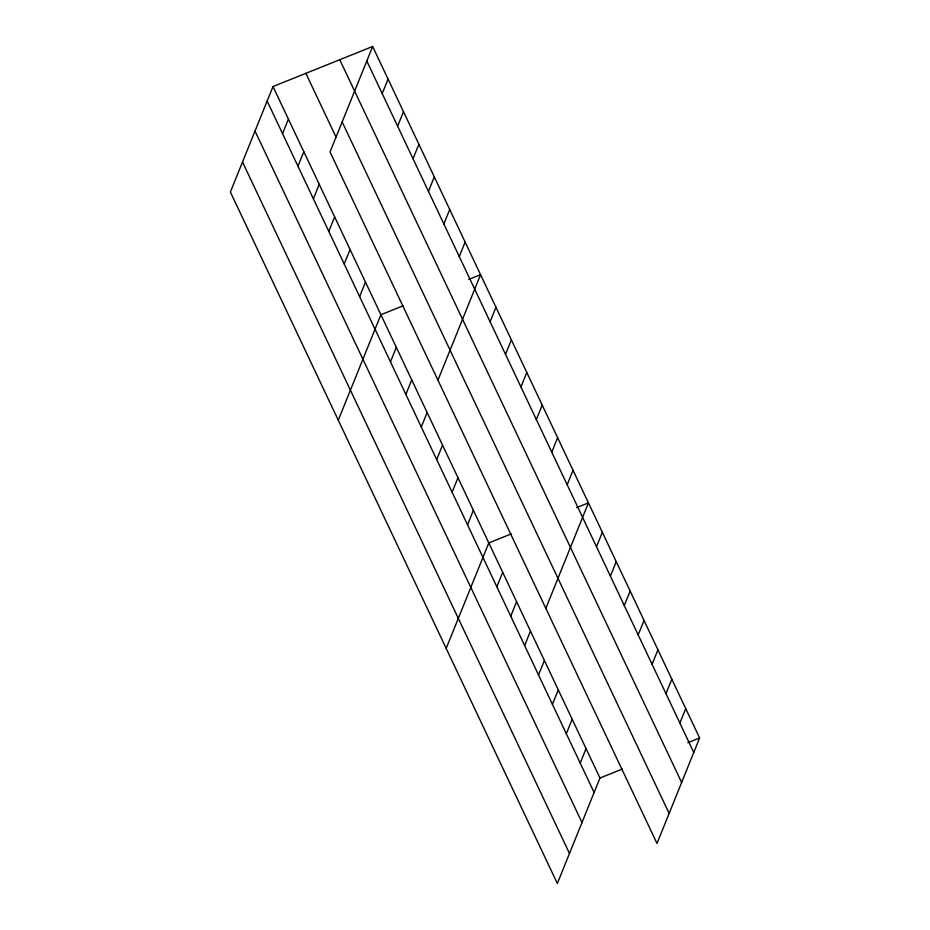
<?xml version="1.0" encoding="UTF-8"?>
<svg xmlns="http://www.w3.org/2000/svg" width="930" height="930" viewBox="0 0 930 930"><rect width="100%" height="100%" fill="white"/><g stroke="black" fill="none" stroke-linecap="round" stroke-linejoin="round"><path stroke-width="1.4" d="M372.651 46.5L330.034 151.974L656.999 843.463L699.616 737.978L372.651 46.5L273.002 86.537L230.384 192.022L557.349 883.5L599.966 778.026L622.333 769.04M282.557 133.629L288.416 119.133M297.972 166.226L303.819 151.741M313.387 198.822L319.234 184.338M382.207 93.581L388.066 79.097M328.801 231.419L334.649 216.934M397.622 126.178L403.481 111.693M344.216 264.015L350.064 249.531M413.036 158.786L418.895 144.29M359.631 296.612L365.478 282.127M428.451 191.382L434.31 176.898M338.276 420.209L380.893 314.724L403.26 305.749M443.866 223.979L449.725 209.494M390.461 361.817L396.308 347.332M459.281 256.575L465.14 242.091M405.875 394.413L411.723 379.928M437.937 380.172L480.554 274.687L468.708 279.442M421.29 427.01L427.137 412.525M490.11 321.768L495.957 307.284M436.705 459.606L442.552 445.121M505.525 354.377L511.372 339.88M452.12 492.202L457.967 477.718M520.94 386.973L526.787 372.488M467.534 524.811L473.382 510.314M536.354 419.57L542.202 405.085M446.179 648.396L488.796 542.922L511.163 533.936M496.841 586.795L502.7 572.31M551.769 452.166L557.616 437.681M510.733 616.183L516.592 601.698M567.184 484.763L573.031 470.278M524.636 645.571L530.484 631.086M545.829 608.36L588.446 502.874L576.612 507.629M538.528 674.959L544.387 660.474M596.49 546.747L602.349 532.262M552.432 704.347L558.279 689.862M610.394 576.135L616.241 561.65M566.324 733.735L572.171 719.25M624.286 605.523L630.133 591.038M580.215 763.123L586.074 748.638M638.178 634.911L644.037 620.426M652.081 664.299L657.929 649.814M665.973 693.687L671.832 679.202M679.877 723.075L685.724 708.59M687.782 742.733L699.616 737.978M366.792 60.985L693.768 752.463M339.764 59.718L681.632 782.49M342.159 121.946L669.135 813.436M305.877 73.331L336.09 137.222M273.002 86.537L599.966 778.026M267.143 101.021L594.119 792.511M255.006 131.049L581.982 822.538M242.509 161.994L569.486 853.473"/></g></svg>
